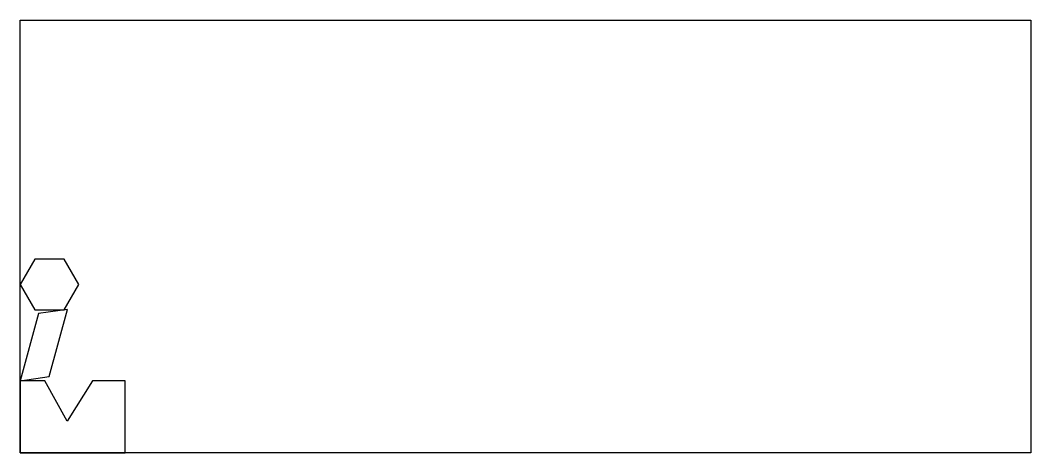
# Model space of a CAD drawing. Header units: metres. Extents: x 0 to 700, y 0 to 300.
import ezdxf

# ---------------------------------------------------------------- set-up
doc = ezdxf.new("R2010")
doc.units = ezdxf.units.M

msp = doc.modelspace()

# ---------------------------------------------------------------- linework, layer by layer
for points in [[(0, 0), (0, 300), (700, 300), (700, 0), (0, 0)], [(30.39, 99.14), (40.52, 116.68), (30.39, 134.23), (10.13, 134.23), (0, 116.68), (10.13, 99.14), (30.39, 99.14)], [(0, 49.96), (20.15, 52.93), (32.77, 99.49), (12.62, 96.52), (0, 49.96)], [(0, 49.96), (0, 0), (72.66, 0), (72.66, 49.96), (50.14, 49.96), (32.56, 21.96), (17.08, 49.96), (0, 49.96)]]:
    msp.add_lwpolyline(points, close=True)

doc.saveas('drawing.dxf')
